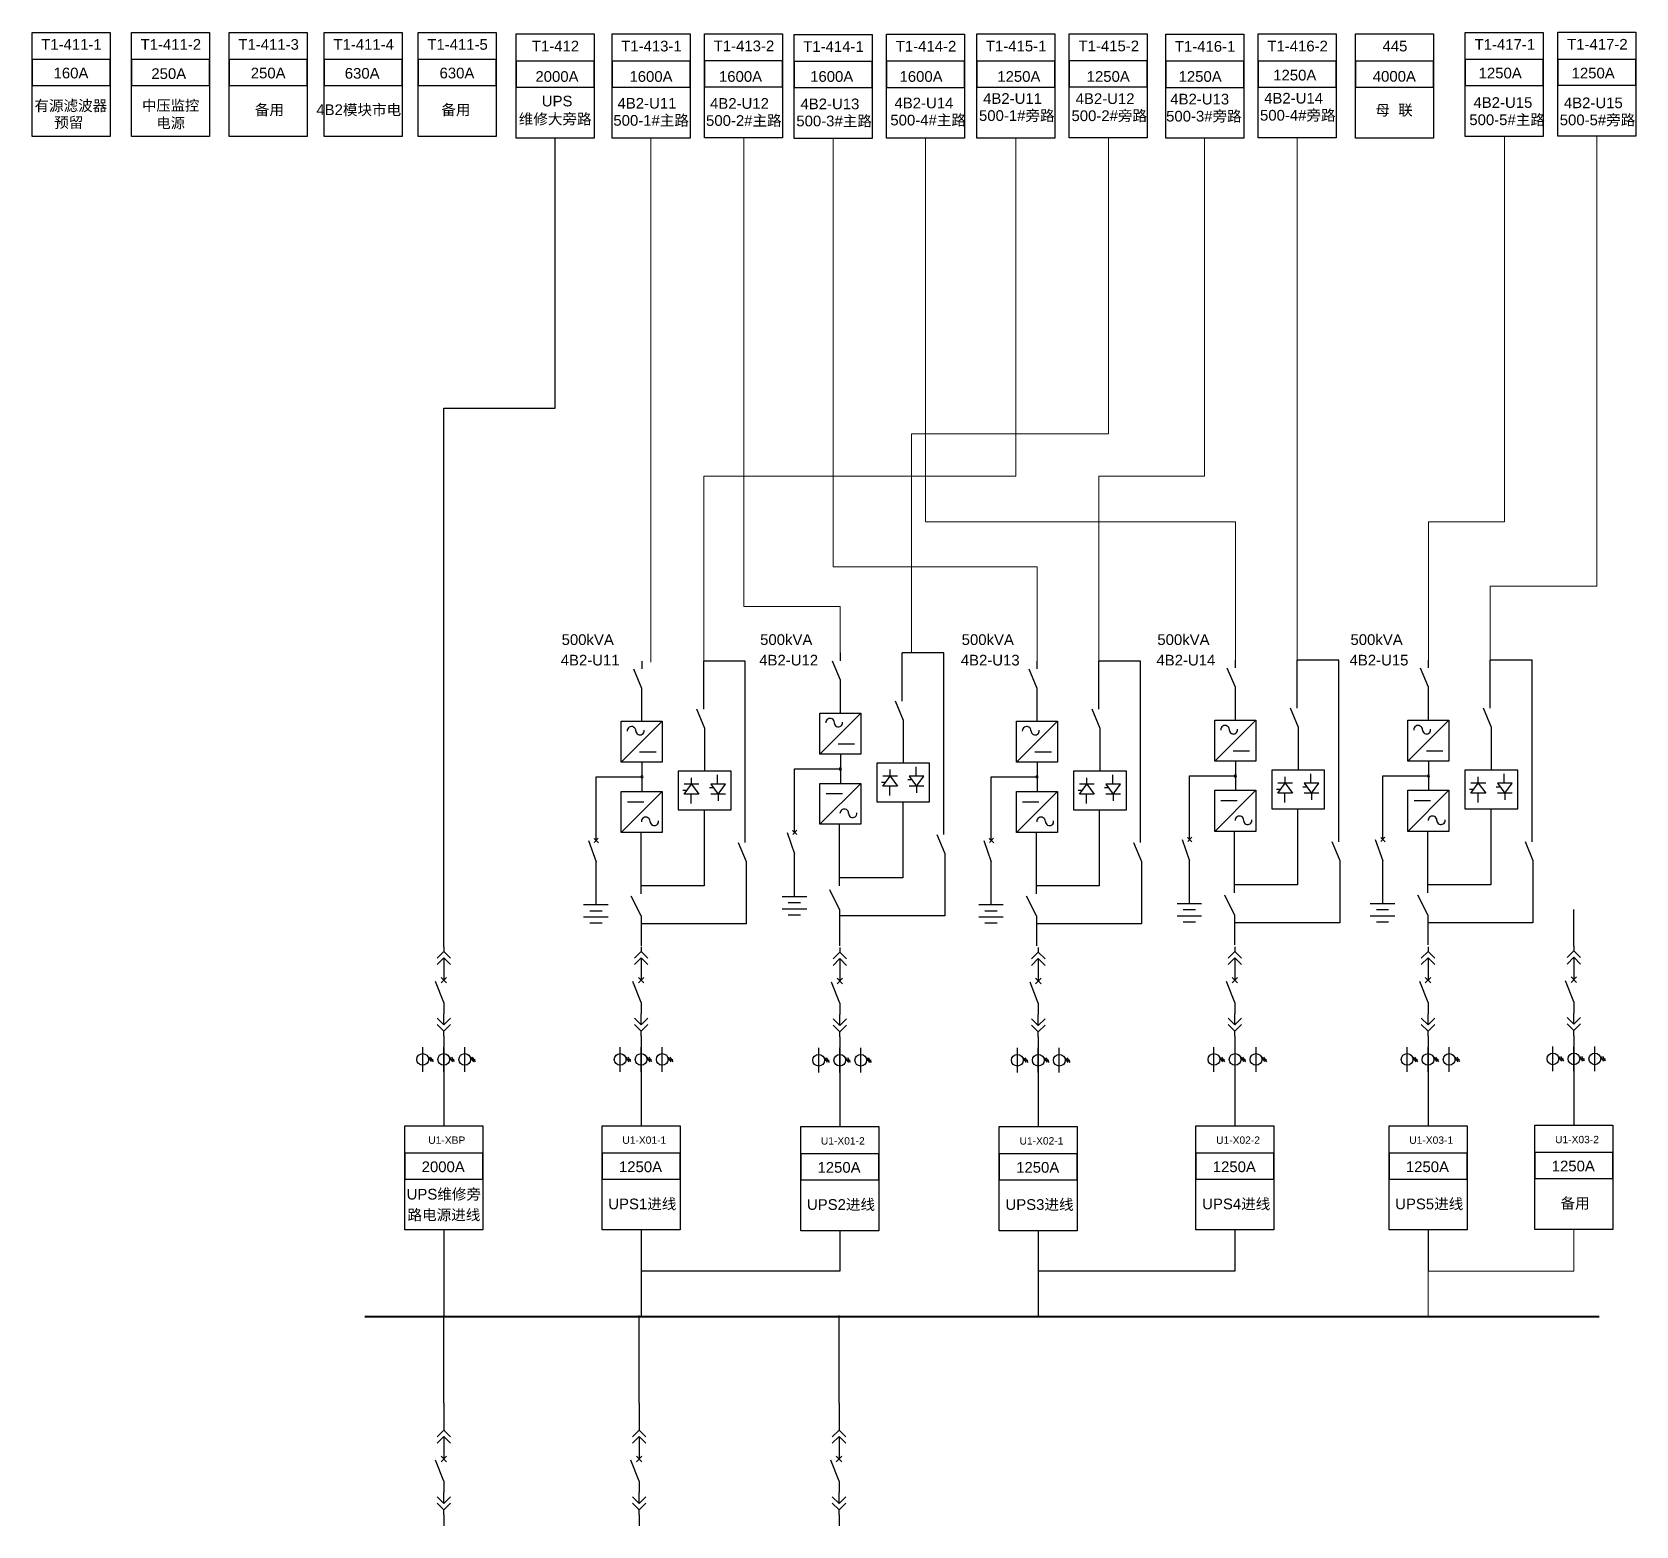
# Model space of a CAD drawing. Header units: millimetres. Extents: x -3460 to -460, y 6070 to 9130.
# Drawn here: x -1401.3 to -1294.2, y 6648.8 to 6748.6 of the extents above; entities that cross this region are included whole.
import ezdxf
from ezdxf.enums import TextEntityAlignment as Align

# ---------------------------------------------------------------- set-up
doc = ezdxf.new("R2010")
doc.units = ezdxf.units.MM
doc.header["$LTSCALE"] = 1000
doc.header["$MEASUREMENT"] = 0
doc.styles.get("Standard").update_dxf_attribs({"font": 'arial.ttf'})

# ---------------------------------------------------------------- blocks, each defined once
blk = doc.blocks.new('DYDQAA03')
at = {"color": 0}
for points in [[(0, 0), (0, -1.5)], [(-2.12, -3.62), (0, -1.5)], [(-2.12, -5.62), (0, -3.5)], [(2.12, -3.62), (0, -1.5)], [(2.12, -5.62), (0, -3.5)], [(0, -3.5), (0, -7)]]:
    blk.add_lwpolyline(points, dxfattribs=at)
blk = doc.blocks.new('DYDQAA09')
at = {"color": 0}
blk.add_lwpolyline([(0, 0), (0, -3.5)], dxfattribs=at)
blk.add_lwpolyline([(0, 0), (0, -3.5)], dxfattribs=at)
blk.add_lwpolyline([(0, 0), (0, -3.5)], dxfattribs=at)
blk.add_lwpolyline([(0, 0), (0, -3.5)], dxfattribs=at)
blk.add_lwpolyline([(0, 0), (0, -3.5)], dxfattribs=at)
blk.add_lwpolyline([(0, 0), (0, -3.5)], dxfattribs=at)
blk.add_lwpolyline([(0, 0), (0, -3.5)], dxfattribs=at)
blk.add_lwpolyline([(0, 0), (0, -3.5)], dxfattribs=at)
blk.add_lwpolyline([(0, 0), (0, -3.5)], dxfattribs=at)
blk = doc.blocks.new('DYDQ0201')
at = {"color": 0}
for points in [[(0.86, -0.86), (-0.86, 0.86)], [(-0.86, -0.86), (0.86, 0.86)], [(0, -7), (-2.61, -0.37)]]:
    blk.add_lwpolyline(points, dxfattribs=at)
blk = doc.blocks.new('DYDQAA04')
at = {"color": 0}
for points in [[(0, -3.5), (0, 0)], [(-2.12, -1.38), (0, -3.5)], [(-2.12, -3.38), (0, -5.5)], [(2.12, -1.38), (0, -3.5)], [(2.12, -3.38), (0, -5.5)], [(0, -7), (0, -5.5)]]:
    blk.add_lwpolyline(points, dxfattribs=at)
blk = doc.blocks.new('A$C03DD39B5')
for p, q in [((417, 475), (283, 392)), ((350, 333), (350, 467)), ((417, 422), (283, 339))]:
    blk.add_line(p, q)
blk.add_lwpolyline([(700, 167), (0, 167)])
blk.add_circle((350, 167), 167)
blk = doc.blocks.new('DYDQAA05')
at = {"color": 0}
blk.add_lwpolyline([(0, 0), (0, -7)], dxfattribs=at)

msp = doc.modelspace()

# ---------------------------------------------------------------- linework, layer by layer
at = {"color": 5, "lineweight": 30}
for p, q in [((-1366.34, 6723.47, 15697.24), (-1366.34, 6741.49, 17333.07)), ((-1373.78, 6687.51, 15697.24), (-1373.78, 6723.47, 15697.24)), ((-1373.78, 6723.47, 15697.24), (-1366.34, 6723.47, 15697.24))]:
    msp.add_line(p, q, dxfattribs=at)
at = {"color": 6, "lineweight": 20}
for p, q in [((-1359.94, 6741.49, 16641.43), (-1359.94, 6706.51, 16641.43)), ((-1353.75, 6741.51, 17333.07), (-1353.75, 6710.22, 17333.07)), ((-1347.78, 6741.47, 17333.07), (-1347.78, 6712.88, 17333.07)), ((-1341.6, 6741.48, 18024.71), (-1341.6, 6715.88, 18024.71)), ((-1302.94, 6741.6, -2020.17), (-1302.94, 6715.88, -2020.17)), ((-1341.6, 6715.88, -7426.57), (-1320.9, 6715.88, -7426.57)), ((-1320.9, 6715.88, -7426.57), (-1320.9, 6706.65, 17333.07)), ((-1302.94, 6715.88, -27471.44), (-1308, 6715.88, -27471.44)), ((-1308, 6715.88, -27471.44), (-1308, 6706.65, 17333.07)), ((-1347.78, 6712.88, -8118.21), (-1334.14, 6712.88, -8118.21)), ((-1334.14, 6712.88, -8118.21), (-1334.14, 6706.58, 17333.07)), ((-1353.75, 6710.22, -8118.21), (-1347.31, 6710.22, 17333.07)), ((-1347.31, 6710.22, 17333.07), (-1347.31, 6706.88, 17333.07))]:
    msp.add_line(p, q, dxfattribs=at)
at = {"color": 4, "lineweight": 20}
for p, q in [((-1335.57, 6718.92, 42784.34), (-1335.57, 6741.49, 18027.44)), ((-1329.39, 6721.74, 42784.34), (-1329.39, 6741.51, 18719.08)), ((-1322.96, 6718.92, 42784.34), (-1322.96, 6741.48, 16641.43)), ((-1316.78, 6741.5, 17333.07), (-1316.78, 6718.92, 17333.07)), ((-1296.76, 6741.62, -1328.53), (-1296.76, 6711.57, -1328.53)), ((-1342.55, 6707.12, 42784.34), (-1342.55, 6721.74, 42784.34)), ((-1342.55, 6721.74, 42784.34), (-1329.39, 6721.74, 42784.34)), ((-1356.41, 6707.9, 17333.07), (-1356.41, 6718.92, 17333.07)), ((-1356.41, 6718.92, 17333.07), (-1335.57, 6718.92, 17333.07)), ((-1330.02, 6706.58, 17333.07), (-1330.02, 6718.92, 17333.07)), ((-1330.02, 6718.92, 17333.07), (-1322.96, 6718.92, 17333.07)), ((-1316.78, 6706.65, 17333.07), (-1316.78, 6718.92, 17333.07)), ((-1303.88, 6711.57, -26779.8), (-1303.88, 6706.65, 17333.07)), ((-1296.76, 6711.57, -26779.8), (-1303.88, 6711.57, -26779.8)), ((-1356.41, 6707.9, 17333.07), (-1356.41, 6706.45, 17333.07))]:
    msp.add_line(p, q, dxfattribs=at)
at = {"color": 3, "lineweight": -2}
for p, q in [((-1347.28, 6706.6, 17333.07), (-1347.28, 6707.12, 17333.07)), ((-1340.38, 6707.12, 17333.07), (-1343.16, 6707.12, 17333.07)), ((-1343.16, 6703.9, 17333.07), (-1343.16, 6707.12, 17333.07)), ((-1340.38, 6707.12, 17333.07), (-1343.16, 6707.12, 17333.07)), ((-1361.11, 6706.06, 17333.07), (-1360.58, 6704.78, 17333.07)), ((-1360.54, 6706.06, 17333.07), (-1360.54, 6706.58, 17333.07)), ((-1353.64, 6706.58, 17333.07), (-1356.42, 6706.58, 17333.07)), ((-1356.42, 6703.36, 17333.07), (-1356.42, 6706.58, 17333.07)), ((-1353.64, 6706.58, 17333.07), (-1356.42, 6706.58, 17333.07)), ((-1347.85, 6706.6, 17333.07), (-1347.31, 6705.32, 17333.07)), ((-1334.71, 6706.06, 17333.07), (-1334.18, 6704.78, 17333.07)), ((-1334.14, 6706.06, 17333.07), (-1334.14, 6706.58, 17333.07)), ((-1327.24, 6706.58, 17333.07), (-1330.02, 6706.58, 17333.07)), ((-1330.02, 6703.36, 17333.07), (-1330.02, 6706.58, 17333.07)), ((-1327.24, 6706.58, 17333.07), (-1330.02, 6706.58, 17333.07)), ((-1321.47, 6706.13, 17333.07), (-1320.93, 6704.85, 17333.07)), ((-1320.9, 6706.13, 17333.07), (-1320.9, 6706.65, 17333.07)), ((-1313.99, 6706.65, 17333.07), (-1316.78, 6706.65, 17333.07)), ((-1316.78, 6703.43, 17333.07), (-1316.78, 6706.65, 17333.07)), ((-1313.99, 6706.65, 17333.07), (-1316.78, 6706.65, 17333.07)), ((-1308.57, 6706.13, 17333.07), (-1308.03, 6704.85, 17333.07)), ((-1308, 6706.13, 17333.07), (-1308, 6706.65, 17333.07)), ((-1301.09, 6706.65, 17333.07), (-1303.88, 6706.65, 17333.07)), ((-1303.88, 6703.43, 17333.07), (-1303.88, 6706.65, 17333.07)), ((-1301.09, 6706.65, 17333.07), (-1303.88, 6706.65, 17333.07)), ((-1347.31, 6705.32, 17333.07), (-1347.31, 6703.14, 17333.07)), ((-1360.58, 6704.78, 17333.07), (-1360.58, 6702.6, 17333.07)), ((-1343.63, 6703.92, 17333.07), (-1343.1, 6702.64, 17333.07)), ((-1334.18, 6704.78, 17333.07), (-1334.18, 6702.6, 17333.07)), ((-1320.93, 6704.85, 17333.07), (-1320.93, 6702.67, 17333.07)), ((-1308.03, 6704.85, 17333.07), (-1308.03, 6702.67, 17333.07)), ((-1356.89, 6703.38, 17333.07), (-1356.36, 6702.1, 17333.07)), ((-1345.93, 6703.1, 17333.07), (-1348.66, 6700.36, 17333.07)), ((-1348.66, 6703.1, 17333.07), (-1345.93, 6703.1, 17333.07)), ((-1348.66, 6700.36, 17333.07), (-1348.66, 6703.1, 17333.07)), ((-1345.93, 6703.1, 17333.07), (-1345.93, 6700.36, 17333.07)), ((-1330.49, 6703.38, 17333.07), (-1329.96, 6702.1, 17333.07)), ((-1317.25, 6703.45, 17333.07), (-1316.71, 6702.17, 17333.07)), ((-1304.35, 6703.45, 17333.07), (-1303.82, 6702.17, 17333.07)), ((-1359.19, 6702.56, 17333.07), (-1361.93, 6699.83, 17333.07)), ((-1361.93, 6702.56, 17333.07), (-1359.19, 6702.56, 17333.07)), ((-1361.93, 6699.83, 17333.07), (-1361.93, 6702.56, 17333.07)), ((-1359.19, 6702.56, 17333.07), (-1359.19, 6699.83, 17333.07)), ((-1356.36, 6702.1, 17333.07), (-1356.36, 6699.22, 17333.07)), ((-1343.1, 6702.64, 17333.07), (-1343.1, 6699.76, 17333.07)), ((-1332.79, 6702.56, 17333.07), (-1335.53, 6699.83, 17333.07)), ((-1335.53, 6702.56, 17333.07), (-1332.79, 6702.56, 17333.07)), ((-1335.53, 6699.83, 17333.07), (-1335.53, 6702.56, 17333.07)), ((-1332.79, 6702.56, 17333.07), (-1332.79, 6699.83, 17333.07)), ((-1329.96, 6702.1, 17333.07), (-1329.96, 6699.22, 17333.07)), ((-1319.55, 6702.63, 17333.07), (-1322.28, 6699.89, 17333.07)), ((-1322.28, 6702.63, 17333.07), (-1319.55, 6702.63, 17333.07)), ((-1322.28, 6699.89, 17333.07), (-1322.28, 6702.63, 17333.07)), ((-1319.55, 6702.63, 17333.07), (-1319.55, 6699.89, 17333.07)), ((-1316.71, 6702.17, 17333.07), (-1316.71, 6699.29, 17333.07)), ((-1306.65, 6702.63, 17333.07), (-1309.38, 6699.89, 17333.07)), ((-1309.38, 6702.63, 17333.07), (-1306.65, 6702.63, 17333.07)), ((-1309.38, 6699.89, 17333.07), (-1309.38, 6702.63, 17333.07)), ((-1306.65, 6702.63, 17333.07), (-1306.65, 6699.89, 17333.07)), ((-1303.82, 6702.17, 17333.07), (-1303.82, 6699.29, 17333.07)), ((-1347.43, 6701.05, 17333.07), (-1346.34, 6701.05, 17333.07)), ((-1359.19, 6699.83, 17333.07), (-1361.93, 6699.83, 17333.07)), ((-1360.7, 6700.51, 17333.07), (-1359.6, 6700.51, 17333.07)), ((-1360.55, 6699.84, 17333.07), (-1360.55, 6697.91, 17333.07)), ((-1345.93, 6700.36, 17333.07), (-1348.66, 6700.36, 17333.07)), ((-1347.29, 6700.38, 17333.07), (-1347.29, 6698.45, 17333.07)), ((-1343.1, 6699.76, 17333.07), (-1344.86, 6699.76, 17333.07)), ((-1344.86, 6699.76, 17333.07), (-1344.86, 6697.19, 17333.07)), ((-1341.33, 6699.76, 17333.07), (-1343.1, 6699.76, 17333.07)), ((-1341.33, 6697.19, 17333.07), (-1341.33, 6699.76, 17333.07)), ((-1332.79, 6699.83, 17333.07), (-1335.53, 6699.83, 17333.07)), ((-1334.3, 6700.51, 17333.07), (-1333.2, 6700.51, 17333.07)), ((-1334.15, 6699.84, 17333.07), (-1334.15, 6697.91, 17333.07)), ((-1319.55, 6699.89, 17333.07), (-1322.28, 6699.89, 17333.07)), ((-1321.05, 6700.58, 17333.07), (-1319.96, 6700.58, 17333.07)), ((-1320.91, 6699.91, 17333.07), (-1320.91, 6697.98, 17333.07)), ((-1306.65, 6699.89, 17333.07), (-1309.38, 6699.89, 17333.07)), ((-1308.15, 6700.58, 17333.07), (-1307.06, 6700.58, 17333.07)), ((-1308.01, 6699.91, 17333.07), (-1308.01, 6697.98, 17333.07)), ((-1363.61, 6698.86, 17333.07), (-1360.55, 6698.86, 17333.07)), ((-1363.61, 6696.06, 17333.07), (-1363.61, 6698.86, 17333.07)), ((-1363.61, 6696.06, 17333.07), (-1363.61, 6698.83, 17333.07)), ((-1356.36, 6699.22, 17333.07), (-1358.12, 6699.22, 17333.07)), ((-1358.12, 6699.22, 17333.07), (-1358.12, 6696.65, 17333.07)), ((-1357.23, 6698.35, 17333.07), (-1357.23, 6698.79, 17333.07)), ((-1354.59, 6699.22, 17333.07), (-1356.36, 6699.22, 17333.07)), ((-1355.5, 6698.36, 17333.07), (-1355.5, 6698.98, 17333.07)), ((-1354.59, 6696.65, 17333.07), (-1354.59, 6699.22, 17333.07)), ((-1350.35, 6699.39, 17333.07), (-1347.29, 6699.39, 17333.07)), ((-1350.35, 6696.6, 17333.07), (-1350.35, 6699.39, 17333.07)), ((-1350.35, 6696.6, 17333.07), (-1350.35, 6699.36, 17333.07)), ((-1344.29, 6698.47, 17333.07), (-1344.55, 6698.47, 17333.07)), ((-1343.47, 6698.89, 17333.07), (-1344.46, 6698.89, 17333.07)), ((-1344.46, 6698.23, 17333.07), (-1343.97, 6698.89, 17333.07)), ((-1343.97, 6698.89, 17333.07), (-1343.97, 6699.33, 17333.07)), ((-1343.97, 6698.89, 17333.07), (-1343.47, 6698.23, 17333.07)), ((-1342.52, 6698.64, 17333.07), (-1342.78, 6698.64, 17333.07)), ((-1341.71, 6698.89, 17333.07), (-1342.69, 6698.89, 17333.07)), ((-1342.69, 6698.89, 17333.07), (-1342.2, 6698.23, 17333.07)), ((-1342.24, 6698.9, 17333.07), (-1342.24, 6699.52, 17333.07)), ((-1342.2, 6698.23, 17333.07), (-1341.71, 6698.89, 17333.07)), ((-1337.21, 6698.86, 17333.07), (-1334.15, 6698.86, 17333.07)), ((-1337.21, 6696.06, 17333.07), (-1337.21, 6698.86, 17333.07)), ((-1337.21, 6696.06, 17333.07), (-1337.21, 6698.83, 17333.07)), ((-1329.96, 6699.22, 17333.07), (-1331.73, 6699.22, 17333.07)), ((-1331.73, 6699.22, 17333.07), (-1331.73, 6696.65, 17333.07)), ((-1330.83, 6698.35, 17333.07), (-1330.83, 6698.79, 17333.07)), ((-1328.19, 6699.22, 17333.07), (-1329.96, 6699.22, 17333.07)), ((-1329.1, 6698.36, 17333.07), (-1329.1, 6698.98, 17333.07)), ((-1328.19, 6696.65, 17333.07), (-1328.19, 6699.22, 17333.07)), ((-1323.97, 6698.92, 17333.07), (-1320.91, 6698.92, 17333.07)), ((-1323.97, 6696.13, 17333.07), (-1323.97, 6698.92, 17333.07)), ((-1323.97, 6696.13, 17333.07), (-1323.97, 6698.9, 17333.07)), ((-1316.71, 6699.29, 17333.07), (-1318.48, 6699.29, 17333.07)), ((-1318.48, 6699.29, 17333.07), (-1318.48, 6696.72, 17333.07)), ((-1317.59, 6698.42, 17333.07), (-1317.59, 6698.86, 17333.07)), ((-1314.95, 6699.29, 17333.07), (-1316.71, 6699.29, 17333.07)), ((-1315.86, 6698.43, 17333.07), (-1315.86, 6699.05, 17333.07)), ((-1314.95, 6696.72, 17333.07), (-1314.95, 6699.29, 17333.07)), ((-1311.07, 6698.92, 17333.07), (-1308.01, 6698.92, 17333.07)), ((-1311.07, 6696.13, 17333.07), (-1311.07, 6698.92, 17333.07)), ((-1311.07, 6696.13, 17333.07), (-1311.07, 6698.9, 17333.07)), ((-1303.82, 6699.29, 17333.07), (-1305.58, 6699.29, 17333.07)), ((-1305.58, 6699.29, 17333.07), (-1305.58, 6696.72, 17333.07)), ((-1304.69, 6698.42, 17333.07), (-1304.69, 6698.86, 17333.07)), ((-1302.05, 6699.29, 17333.07), (-1303.82, 6699.29, 17333.07)), ((-1302.96, 6698.43, 17333.07), (-1302.96, 6699.05, 17333.07)), ((-1302.05, 6696.72, 17333.07), (-1302.05, 6699.29, 17333.07)), ((-1361.93, 6697.88, 17333.07), (-1359.19, 6697.88, 17333.07)), ((-1359.19, 6697.88, 17333.07), (-1361.93, 6695.14, 17333.07)), ((-1361.93, 6695.14, 17333.07), (-1361.93, 6697.88, 17333.07)), ((-1359.19, 6697.88, 17333.07), (-1359.19, 6695.14, 17333.07)), ((-1357.55, 6697.93, 17333.07), (-1357.81, 6697.93, 17333.07)), ((-1356.74, 6698.35, 17333.07), (-1357.72, 6698.35, 17333.07)), ((-1357.72, 6697.69, 17333.07), (-1357.23, 6698.35, 17333.07)), ((-1356.74, 6697.69, 17333.07), (-1357.72, 6697.69, 17333.07)), ((-1357.27, 6697.68, 17333.07), (-1357.27, 6697.06, 17333.07)), ((-1357.23, 6698.35, 17333.07), (-1356.74, 6697.69, 17333.07)), ((-1355.78, 6698.11, 17333.07), (-1356.04, 6698.11, 17333.07)), ((-1354.97, 6698.35, 17333.07), (-1355.95, 6698.35, 17333.07)), ((-1355.95, 6698.35, 17333.07), (-1355.46, 6697.69, 17333.07)), ((-1354.97, 6697.69, 17333.07), (-1355.95, 6697.69, 17333.07)), ((-1355.46, 6697.69, 17333.07), (-1354.97, 6698.35, 17333.07)), ((-1355.46, 6697.69, 17333.07), (-1355.46, 6697.25, 17333.07)), ((-1348.66, 6698.41, 17333.07), (-1345.93, 6698.41, 17333.07)), ((-1345.93, 6698.41, 17333.07), (-1348.66, 6695.68, 17333.07)), ((-1348.66, 6695.68, 17333.07), (-1348.66, 6698.41, 17333.07)), ((-1348.25, 6697.73, 17333.07), (-1347.16, 6697.73, 17333.07)), ((-1345.93, 6698.41, 17333.07), (-1345.93, 6695.68, 17333.07)), ((-1343.47, 6698.23, 17333.07), (-1344.46, 6698.23, 17333.07)), ((-1344, 6698.21, 17333.07), (-1344, 6697.6, 17333.07)), ((-1341.71, 6698.23, 17333.07), (-1342.69, 6698.23, 17333.07)), ((-1342.2, 6698.23, 17333.07), (-1342.2, 6697.79, 17333.07)), ((-1335.53, 6697.88, 17333.07), (-1332.79, 6697.88, 17333.07)), ((-1332.79, 6697.88, 17333.07), (-1335.53, 6695.14, 17333.07)), ((-1335.53, 6695.14, 17333.07), (-1335.53, 6697.88, 17333.07)), ((-1332.79, 6697.88, 17333.07), (-1332.79, 6695.14, 17333.07)), ((-1331.15, 6697.93, 17333.07), (-1331.41, 6697.93, 17333.07)), ((-1330.34, 6698.35, 17333.07), (-1331.32, 6698.35, 17333.07)), ((-1331.32, 6697.69, 17333.07), (-1330.83, 6698.35, 17333.07)), ((-1330.34, 6697.69, 17333.07), (-1331.32, 6697.69, 17333.07)), ((-1330.87, 6697.68, 17333.07), (-1330.87, 6697.06, 17333.07)), ((-1330.83, 6698.35, 17333.07), (-1330.34, 6697.69, 17333.07)), ((-1329.38, 6698.11, 17333.07), (-1329.64, 6698.11, 17333.07)), ((-1328.57, 6698.35, 17333.07), (-1329.56, 6698.35, 17333.07)), ((-1329.56, 6698.35, 17333.07), (-1329.06, 6697.69, 17333.07)), ((-1328.57, 6697.69, 17333.07), (-1329.56, 6697.69, 17333.07)), ((-1329.06, 6697.69, 17333.07), (-1328.57, 6698.35, 17333.07)), ((-1329.06, 6697.69, 17333.07), (-1329.06, 6697.25, 17333.07)), ((-1322.28, 6697.95, 17333.07), (-1319.55, 6697.95, 17333.07)), ((-1319.55, 6697.95, 17333.07), (-1322.28, 6695.21, 17333.07)), ((-1322.28, 6695.21, 17333.07), (-1322.28, 6697.95, 17333.07)), ((-1319.55, 6697.95, 17333.07), (-1319.55, 6695.21, 17333.07)), ((-1317.9, 6698, 17333.07), (-1318.16, 6698, 17333.07)), ((-1317.09, 6698.42, 17333.07), (-1318.08, 6698.42, 17333.07)), ((-1318.08, 6697.76, 17333.07), (-1317.59, 6698.42, 17333.07)), ((-1317.09, 6697.76, 17333.07), (-1318.08, 6697.76, 17333.07)), ((-1317.62, 6697.74, 17333.07), (-1317.62, 6697.13, 17333.07)), ((-1317.59, 6698.42, 17333.07), (-1317.09, 6697.76, 17333.07)), ((-1316.14, 6698.17, 17333.07), (-1316.4, 6698.17, 17333.07)), ((-1315.33, 6698.42, 17333.07), (-1316.31, 6698.42, 17333.07)), ((-1316.31, 6698.42, 17333.07), (-1315.82, 6697.76, 17333.07)), ((-1315.33, 6697.76, 17333.07), (-1316.31, 6697.76, 17333.07)), ((-1315.82, 6697.76, 17333.07), (-1315.33, 6698.42, 17333.07)), ((-1315.82, 6697.76, 17333.07), (-1315.82, 6697.32, 17333.07)), ((-1309.38, 6697.95, 17333.07), (-1306.65, 6697.95, 17333.07)), ((-1306.65, 6697.95, 17333.07), (-1309.38, 6695.21, 17333.07)), ((-1309.38, 6695.21, 17333.07), (-1309.38, 6697.95, 17333.07)), ((-1306.65, 6697.95, 17333.07), (-1306.65, 6695.21, 17333.07)), ((-1305, 6698, 17333.07), (-1305.26, 6698, 17333.07)), ((-1304.19, 6698.42, 17333.07), (-1305.18, 6698.42, 17333.07)), ((-1305.18, 6697.76, 17333.07), (-1304.69, 6698.42, 17333.07)), ((-1304.19, 6697.76, 17333.07), (-1305.18, 6697.76, 17333.07)), ((-1304.72, 6697.74, 17333.07), (-1304.72, 6697.13, 17333.07)), ((-1304.69, 6698.42, 17333.07), (-1304.19, 6697.76, 17333.07)), ((-1303.24, 6698.17, 17333.07), (-1303.5, 6698.17, 17333.07)), ((-1302.43, 6698.42, 17333.07), (-1303.41, 6698.42, 17333.07)), ((-1303.41, 6698.42, 17333.07), (-1302.92, 6697.76, 17333.07)), ((-1302.43, 6697.76, 17333.07), (-1303.41, 6697.76, 17333.07)), ((-1302.92, 6697.76, 17333.07), (-1302.43, 6698.42, 17333.07)), ((-1302.92, 6697.76, 17333.07), (-1302.92, 6697.32, 17333.07)), ((-1361.52, 6697.19, 17333.07), (-1360.42, 6697.19, 17333.07)), ((-1358.12, 6696.65, 17333.07), (-1356.36, 6696.65, 17333.07)), ((-1356.36, 6696.65, 17333.07), (-1354.59, 6696.65, 17333.07)), ((-1344.86, 6697.19, 17333.07), (-1343.1, 6697.19, 17333.07)), ((-1343.1, 6697.19, 17333.07), (-1341.33, 6697.19, 17333.07)), ((-1335.12, 6697.19, 17333.07), (-1334.03, 6697.19, 17333.07)), ((-1331.73, 6696.65, 17333.07), (-1329.96, 6696.65, 17333.07)), ((-1329.96, 6696.65, 17333.07), (-1328.19, 6696.65, 17333.07)), ((-1321.87, 6697.26, 17333.07), (-1320.78, 6697.26, 17333.07)), ((-1318.48, 6696.72, 17333.07), (-1316.71, 6696.72, 17333.07)), ((-1316.71, 6696.72, 17333.07), (-1314.95, 6696.72, 17333.07)), ((-1308.97, 6697.26, 17333.07), (-1307.88, 6697.26, 17333.07)), ((-1305.58, 6696.72, 17333.07), (-1303.82, 6696.72, 17333.07)), ((-1303.82, 6696.72, 17333.07), (-1302.05, 6696.72, 17333.07)), ((-1345.93, 6695.68, 17333.07), (-1348.66, 6695.68, 17333.07)), ((-1359.19, 6695.14, 17333.07), (-1361.93, 6695.14, 17333.07)), ((-1332.79, 6695.14, 17333.07), (-1335.53, 6695.14, 17333.07)), ((-1319.55, 6695.21, 17333.07), (-1322.28, 6695.21, 17333.07)), ((-1306.65, 6695.21, 17333.07), (-1309.38, 6695.21, 17333.07))]:
    msp.add_line(p, q, dxfattribs=at)
at = {"color": 3}
for p, q in [((-1340.38, 6694.99, 17333.07), (-1340.38, 6707.12, 17333.07)), ((-1353.64, 6694.46, 17333.07), (-1353.64, 6706.58, 17333.07)), ((-1327.24, 6694.46, 17333.07), (-1327.24, 6706.58, 17333.07)), ((-1313.99, 6694.52, 17333.07), (-1313.99, 6706.65, 17333.07)), ((-1301.09, 6694.52, 17333.07), (-1301.09, 6706.65, 17333.07)), ((-1356.39, 6696.65, 17333.07), (-1356.39, 6693.19, 17333.07)), ((-1350.35, 6695.14, 17333.07), (-1350.35, 6696.6, 17333.07)), ((-1343.13, 6697.19, 17333.07), (-1343.13, 6693.73, 17333.07)), ((-1330, 6696.65, 17333.07), (-1330, 6693.19, 17333.07)), ((-1316.75, 6696.72, 17333.07), (-1316.75, 6693.26, 17333.07)), ((-1303.85, 6696.72, 17333.07), (-1303.85, 6693.26, 17333.07)), ((-1363.61, 6694.6, 17333.07), (-1363.61, 6696.06, 17333.07)), ((-1350.19, 6694.99, 17333.07), (-1350.48, 6695.27, 17333.07)), ((-1350.21, 6695.29, 17333.07), (-1350.47, 6695.01, 17333.07)), ((-1347.34, 6691.57, 17333.07), (-1347.34, 6695.68, 17333.07)), ((-1337.21, 6694.6, 17333.07), (-1337.21, 6696.06, 17333.07)), ((-1323.97, 6694.67, 17333.07), (-1323.97, 6696.13, 17333.07)), ((-1311.07, 6694.67, 17333.07), (-1311.07, 6696.13, 17333.07)), ((-1364.11, 6694.6, 17333.07), (-1363.61, 6693.17, 17333.07)), ((-1363.47, 6694.75, 17333.07), (-1363.74, 6694.47, 17333.07)), ((-1363.45, 6694.45, 17333.07), (-1363.74, 6694.73, 17333.07)), ((-1360.6, 6691.03, 17333.07), (-1360.6, 6695.14, 17333.07)), ((-1354.11, 6694.47, 17333.07), (-1353.58, 6693.19, 17333.07)), ((-1350.85, 6695.14, 17333.07), (-1350.35, 6693.7, 17333.07)), ((-1340.85, 6695.01, 17333.07), (-1340.31, 6693.73, 17333.07)), ((-1337.72, 6694.6, 17333.07), (-1337.21, 6693.17, 17333.07)), ((-1337.05, 6694.45, 17333.07), (-1337.35, 6694.73, 17333.07)), ((-1337.07, 6694.75, 17333.07), (-1337.34, 6694.47, 17333.07)), ((-1334.2, 6691.03, 17333.07), (-1334.2, 6695.14, 17333.07)), ((-1327.71, 6694.47, 17333.07), (-1327.18, 6693.19, 17333.07)), ((-1324.47, 6694.67, 17333.07), (-1323.97, 6693.24, 17333.07)), ((-1323.81, 6694.52, 17333.07), (-1324.1, 6694.8, 17333.07)), ((-1323.82, 6694.82, 17333.07), (-1324.09, 6694.54, 17333.07)), ((-1320.96, 6691.1, 17333.07), (-1320.96, 6695.21, 17333.07)), ((-1314.46, 6694.54, 17333.07), (-1313.93, 6693.26, 17333.07)), ((-1311.57, 6694.67, 17333.07), (-1311.07, 6693.24, 17333.07)), ((-1310.91, 6694.52, 17333.07), (-1311.2, 6694.8, 17333.07)), ((-1310.92, 6694.82, 17333.07), (-1311.19, 6694.54, 17333.07)), ((-1308.06, 6691.1, 17333.07), (-1308.06, 6695.21, 17333.07)), ((-1301.56, 6694.54, 17333.07), (-1301.03, 6693.26, 17333.07)), ((-1363.61, 6690.3, 17333.07), (-1363.61, 6693.17, 17333.07)), ((-1353.58, 6693.19, 17333.07), (-1353.58, 6689.04, 17333.07)), ((-1350.35, 6690.84, 17333.07), (-1350.35, 6693.7, 17333.07)), ((-1340.31, 6693.73, 17333.07), (-1340.31, 6689.57, 17333.07)), ((-1337.21, 6690.3, 17333.07), (-1337.21, 6693.17, 17333.07)), ((-1327.18, 6693.19, 17333.07), (-1327.18, 6689.04, 17333.07)), ((-1323.97, 6690.37, 17333.07), (-1323.97, 6693.24, 17333.07)), ((-1313.93, 6693.26, 17333.07), (-1313.93, 6689.1, 17333.07)), ((-1311.07, 6690.37, 17333.07), (-1311.07, 6693.24, 17333.07)), ((-1301.03, 6693.26, 17333.07), (-1301.03, 6689.1, 17333.07)), ((-1347.34, 6690, 17333.07), (-1348, 6691.31, 17333.07)), ((-1360.6, 6689.57, 17333.07), (-1361.26, 6690.88, 17333.07)), ((-1347.34, 6690, 17333.07), (-1347.34, 6687.56, 17333.07)), ((-1334.2, 6689.57, 17333.07), (-1334.86, 6690.88, 17333.07)), ((-1320.96, 6689.64, 17333.07), (-1321.62, 6690.95, 17333.07)), ((-1308.06, 6689.64, 17333.07), (-1308.72, 6690.95, 17333.07)), ((-1298.33, 6689.99, 46750.28), (-1298.33, 6687.55, 46750.28)), ((-1360.6, 6689.57, 17333.07), (-1360.6, 6687.56, 17333.07)), ((-1353.58, 6689.04, 17333.07), (-1360.6, 6689.04, 17333.07)), ((-1340.31, 6689.57, 17333.07), (-1347.34, 6689.57, 17333.07)), ((-1334.2, 6689.57, 17333.07), (-1334.2, 6687.56, 17333.07)), ((-1327.18, 6689.04, 17333.07), (-1334.2, 6689.04, 17333.07)), ((-1320.96, 6689.64, 17333.07), (-1320.96, 6687.63, 17333.07)), ((-1313.93, 6689.1, 17333.07), (-1320.96, 6689.1, 17333.07)), ((-1308.06, 6689.64, 17333.07), (-1308.06, 6687.63, 17333.07)), ((-1301.03, 6689.1, 17333.07), (-1308.06, 6689.1, 17333.07))]:
    msp.add_line(p, q, dxfattribs=at)
for p, q in [((-1373.78, 6680.76, 17898.46), (-1373.78, 6679.12, 17898.46)), ((-1360.6, 6680.76, 16046.18), (-1360.6, 6679.12, 16046.18)), ((-1347.33, 6680.71, 16046.18), (-1347.33, 6679.07, 16046.18)), ((-1334.07, 6680.71, 16046.18), (-1334.07, 6679.07, 16046.18)), ((-1320.94, 6680.76, 16046.18), (-1320.94, 6679.12, 16046.18)), ((-1308.04, 6680.76, 16046.18), (-1308.04, 6679.12, 16046.18)), ((-1298.3, 6680.8, 47664.61), (-1298.3, 6679.16, 47664.61)), ((-1373.78, 6679.12, 17898.46), (-1373.78, 6675.55, 17898.46)), ((-1360.6, 6679.12, 16046.18), (-1360.6, 6675.55, 16046.18)), ((-1347.33, 6679.07, 16046.18), (-1347.33, 6675.51, 16046.18)), ((-1334.07, 6679.07, 16046.18), (-1334.07, 6675.51, 16046.18)), ((-1320.94, 6679.12, 16046.18), (-1320.94, 6675.55, 16046.18)), ((-1308.04, 6679.12, 16046.18), (-1308.04, 6675.55, 16046.18)), ((-1298.3, 6679.16, 47664.61), (-1298.3, 6675.59, 47664.61)), ((-1373.78, 6668.6, 17898.46), (-1373.78, 6662.88, 17898.46)), ((-1360.6, 6668.6, 1486.78), (-1360.6, 6662.83, 1486.78)), ((-1347.33, 6668.55, 16046.18), (-1347.33, 6665.85, 16046.18)), ((-1334.07, 6668.55, 16046.18), (-1334.07, 6662.83, 16046.18)), ((-1320.94, 6668.6, 16046.18), (-1320.94, 6665.85, 16046.18)), ((-1308.04, 6668.6, 16046.18), (-1308.04, 6665.85, 16046.18)), ((-1347.33, 6665.85, 16046.18), (-1360.6, 6665.85, 16046.18)), ((-1320.94, 6665.85, 16046.18), (-1334.07, 6665.85, 16046.18)), ((-1373.78, 6657.04, 16515.18), (-1373.78, 6662.88, 17898.46)), ((-1360.73, 6657.04, 16515.18), (-1360.73, 6662.88, 17898.46)), ((-1347.38, 6657.04, 16515.18), (-1347.38, 6662.88, 17898.46))]:
    msp.add_line(p, q)
at = {"lineweight": 20}
for p, q in [((-1298.3, 6665.85, 16046.18), (-1298.3, 6668.64, 48638.92)), ((-1308.04, 6665.85, 16046.18), (-1298.3, 6665.85, 16046.18)), ((-1308.04, 6665.85, 16046.18), (-1308.04, 6662.83, 30904.19))]:
    msp.add_line(p, q, dxfattribs=at)
at = {"color": 1, "lineweight": 40}
msp.add_line((-1379.06, 6662.83, 30904.19), (-1296.61, 6662.83, 30904.19), dxfattribs=at)
for points, elevation in [([(-1401.28, 6748.55), (-1396.07, 6748.55), (-1396.07, 6741.6), (-1401.28, 6741.6)], -2020.17), ([(-1394.64, 6748.55), (-1389.43, 6748.55), (-1389.43, 6741.6), (-1394.64, 6741.6)], -2020.17), ([(-1388.11, 6748.55), (-1382.9, 6748.55), (-1382.9, 6741.6), (-1388.11, 6741.6)], -2020.17), ([(-1381.76, 6748.55), (-1376.55, 6748.55), (-1376.55, 6741.6), (-1381.76, 6741.6)], -2020.17), ([(-1375.49, 6748.55), (-1370.28, 6748.55), (-1370.28, 6741.6), (-1375.49, 6741.6)], -2020.17), ([(-1368.95, 6748.45), (-1363.74, 6748.45), (-1363.74, 6741.49), (-1368.95, 6741.49)], 17333.07), ([(-1362.54, 6748.45), (-1357.33, 6748.45), (-1357.33, 6741.49), (-1362.54, 6741.49)], 16641.43), ([(-1356.36, 6748.46), (-1351.15, 6748.46), (-1351.15, 6741.51), (-1356.36, 6741.51)], 17333.07), ([(-1350.38, 6748.42), (-1345.17, 6748.42), (-1345.17, 6741.47), (-1350.38, 6741.47)], 17333.07), ([(-1344.2, 6748.44), (-1338.99, 6748.44), (-1338.99, 6741.48), (-1344.2, 6741.48)], 18024.71), ([(-1338.18, 6748.45), (-1332.97, 6748.45), (-1332.97, 6741.49), (-1338.18, 6741.49)], 18027.44), ([(-1332, 6748.46), (-1326.79, 6748.46), (-1326.79, 6741.51), (-1332, 6741.51)], 18719.08), ([(-1325.56, 6748.43), (-1320.35, 6748.43), (-1320.35, 6741.48), (-1325.56, 6741.48)], 16641.43), ([(-1319.38, 6748.45), (-1314.17, 6748.45), (-1314.17, 6741.5), (-1319.38, 6741.5)], 17333.07), ([(-1312.88, 6748.45), (-1307.67, 6748.45), (-1307.67, 6741.49), (-1312.88, 6741.49)], 17333.07), ([(-1305.55, 6748.55), (-1300.34, 6748.55), (-1300.34, 6741.6), (-1305.55, 6741.6)], -2020.17), ([(-1299.36, 6748.57), (-1294.15, 6748.57), (-1294.15, 6741.62), (-1299.36, 6741.62)], -1328.53), ([(-1401.28, 6745), (-1396.07, 6745), (-1396.07, 6746.74), (-1401.28, 6746.74)], -2020.17), ([(-1394.64, 6745), (-1389.43, 6745), (-1389.43, 6746.74), (-1394.64, 6746.74)], -2020.17), ([(-1388.11, 6745), (-1382.9, 6745), (-1382.9, 6746.74), (-1388.11, 6746.74)], -2020.17), ([(-1381.76, 6745), (-1376.55, 6745), (-1376.55, 6746.74), (-1381.76, 6746.74)], -2020.17), ([(-1375.49, 6745), (-1370.28, 6745), (-1370.28, 6746.74), (-1375.49, 6746.74)], -2020.17), ([(-1305.55, 6745), (-1300.34, 6745), (-1300.34, 6746.74), (-1305.55, 6746.74)], -2020.17), ([(-1299.36, 6745.02), (-1294.15, 6745.02), (-1294.15, 6746.75), (-1299.36, 6746.75)], -1328.53), ([(-1368.95, 6744.89), (-1363.74, 6744.89), (-1363.74, 6746.63), (-1368.95, 6746.63)], 17333.07), ([(-1362.54, 6744.89), (-1357.33, 6744.89), (-1357.33, 6746.63), (-1362.54, 6746.63)], 16641.43), ([(-1356.36, 6744.91), (-1351.15, 6744.91), (-1351.15, 6746.65), (-1356.36, 6746.65)], 17333.07), ([(-1350.38, 6744.87), (-1345.17, 6744.87), (-1345.17, 6746.6), (-1350.38, 6746.6)], 17333.07), ([(-1344.2, 6744.88), (-1338.99, 6744.88), (-1338.99, 6746.62), (-1344.2, 6746.62)], 18024.71), ([(-1338.18, 6744.89), (-1332.97, 6744.89), (-1332.97, 6746.63), (-1338.18, 6746.63)], 18027.44), ([(-1332, 6744.91), (-1326.79, 6744.91), (-1326.79, 6746.65), (-1332, 6746.65)], 18719.08), ([(-1325.56, 6744.88), (-1320.35, 6744.88), (-1320.35, 6746.62), (-1325.56, 6746.62)], 16641.43), ([(-1319.38, 6744.9), (-1314.17, 6744.9), (-1314.17, 6746.63), (-1319.38, 6746.63)], 17333.07), ([(-1312.88, 6744.89), (-1307.67, 6744.89), (-1307.67, 6746.63), (-1312.88, 6746.63)], 17333.07), ([(-1376.39, 6675.55), (-1371.18, 6675.55), (-1371.18, 6668.6), (-1376.39, 6668.6)], 17898.46), ([(-1363.2, 6675.55), (-1357.99, 6675.55), (-1357.99, 6668.6), (-1363.2, 6668.6)], 16046.18), ([(-1349.94, 6675.51), (-1344.73, 6675.51), (-1344.73, 6668.55), (-1349.94, 6668.55)], 16046.18), ([(-1336.68, 6675.51), (-1331.47, 6675.51), (-1331.47, 6668.55), (-1336.68, 6668.55)], 16046.18), ([(-1323.54, 6675.55), (-1318.33, 6675.55), (-1318.33, 6668.6), (-1323.54, 6668.6)], 16046.18), ([(-1310.64, 6675.55), (-1305.43, 6675.55), (-1305.43, 6668.6), (-1310.64, 6668.6)], 16046.18), ([(-1300.91, 6675.59), (-1295.7, 6675.59), (-1295.7, 6668.64), (-1300.91, 6668.64)], 48638.92), ([(-1376.39, 6672), (-1371.18, 6672), (-1371.18, 6673.73), (-1376.39, 6673.73)], 17898.46), ([(-1363.2, 6672), (-1357.99, 6672), (-1357.99, 6673.73), (-1363.2, 6673.73)], 16046.18), ([(-1349.94, 6671.95), (-1344.73, 6671.95), (-1344.73, 6673.69), (-1349.94, 6673.69)], 16046.18), ([(-1336.68, 6671.95), (-1331.47, 6671.95), (-1331.47, 6673.69), (-1336.68, 6673.69)], 16046.18), ([(-1323.54, 6672), (-1318.33, 6672), (-1318.33, 6673.73), (-1323.54, 6673.73)], 16046.18), ([(-1310.64, 6672), (-1305.43, 6672), (-1305.43, 6673.73), (-1310.64, 6673.73)], 16046.18), ([(-1300.91, 6672.04), (-1295.7, 6672.04), (-1295.7, 6673.78), (-1300.91, 6673.78)], 48638.92)]:
    msp.add_lwpolyline(points, close=True, dxfattribs=dict(elevation=elevation))
at = {"color": 3, "elevation": 17333.07}
for points in [[(-1356.39, 6693.19), (-1356.39, 6691.58), (-1360.6, 6691.58)], [(-1343.13, 6693.73), (-1343.13, 6692.11), (-1347.34, 6692.11)], [(-1330, 6693.19), (-1330, 6691.58), (-1334.2, 6691.58)], [(-1316.75, 6693.26), (-1316.75, 6691.64), (-1320.96, 6691.64)], [(-1303.85, 6693.26), (-1303.85, 6691.64), (-1308.06, 6691.64)], [(-1362.8, 6690.3), (-1364.44, 6690.3)], [(-1349.54, 6690.84), (-1351.18, 6690.84)], [(-1349.54, 6690.02), (-1351.18, 6690.02)], [(-1349.95, 6690.43), (-1350.77, 6690.43)], [(-1336.41, 6690.3), (-1338.05, 6690.3)], [(-1323.16, 6690.37), (-1324.8, 6690.37)], [(-1323.57, 6689.96), (-1324.39, 6689.96)], [(-1310.26, 6690.37), (-1311.9, 6690.37)], [(-1310.67, 6689.96), (-1311.49, 6689.96)], [(-1362.8, 6689.48), (-1364.44, 6689.48)], [(-1363.21, 6689.89), (-1364.03, 6689.89)], [(-1363.21, 6689.07), (-1364.03, 6689.07)], [(-1349.95, 6689.61), (-1350.77, 6689.61)], [(-1336.41, 6689.48), (-1338.05, 6689.48)], [(-1336.82, 6689.89), (-1337.64, 6689.89)], [(-1336.82, 6689.07), (-1337.64, 6689.07)], [(-1323.16, 6689.55), (-1324.8, 6689.55)], [(-1323.57, 6689.14), (-1324.39, 6689.14)], [(-1310.26, 6689.55), (-1311.9, 6689.55)], [(-1310.67, 6689.14), (-1311.49, 6689.14)]]:
    msp.add_lwpolyline(points, dxfattribs=at)
at = {"color": 3, "lineweight": -2}
for centre, radius, start, end in [((-1361.24, 6701.92, 17333.07), 0.29, 0, 183.1262), ((-1360.68, 6701.92, 17333.07), 0.276, 180, 7.6852), ((-1347.98, 6702.46, 17333.07), 0.29, 0, 183.1262), ((-1347.42, 6702.46, 17333.07), 0.276, 180, 7.6852), ((-1334.85, 6701.92, 17333.07), 0.29, 0, 183.1262), ((-1334.28, 6701.92, 17333.07), 0.276, 180, 7.6852), ((-1321.6, 6701.99, 17333.07), 0.29, 0, 183.1262), ((-1321.04, 6701.99, 17333.07), 0.276, 180, 7.6852), ((-1308.7, 6701.99, 17333.07), 0.29, 0, 183.1262), ((-1308.14, 6701.99, 17333.07), 0.276, 180, 7.6852), ((-1360.55, 6698.85, 17333.07), 0.0769, 0, 180), ((-1360.55, 6698.85, 17333.07), 0.0769, 180, 0), ((-1347.29, 6699.38, 17333.07), 0.0769, 0, 180), ((-1347.29, 6699.38, 17333.07), 0.0769, 180, 0), ((-1334.16, 6698.85, 17333.07), 0.0769, 0, 180), ((-1334.16, 6698.85, 17333.07), 0.0769, 180, 0), ((-1320.91, 6698.91, 17333.07), 0.0769, 0, 180), ((-1320.91, 6698.91, 17333.07), 0.0769, 180, 0), ((-1308.01, 6698.91, 17333.07), 0.0769, 0, 180), ((-1308.01, 6698.91, 17333.07), 0.0769, 180, 0), ((-1347.03, 6696.41, 17333.07), 0.29, 0, 183.1262), ((-1346.46, 6696.41, 17333.07), 0.276, 180, 7.6852), ((-1360.29, 6695.87, 17333.07), 0.29, 0, 183.1262), ((-1359.72, 6695.87, 17333.07), 0.276, 180, 7.6852), ((-1333.89, 6695.87, 17333.07), 0.29, 0, 183.1262), ((-1333.32, 6695.87, 17333.07), 0.276, 180, 7.6852), ((-1320.64, 6695.94, 17333.07), 0.29, 0, 183.1262), ((-1320.08, 6695.94, 17333.07), 0.276, 180, 7.6852), ((-1307.74, 6695.94, 17333.07), 0.29, 0, 183.1262), ((-1307.18, 6695.94, 17333.07), 0.276, 180, 7.6852)]:
    msp.add_arc(centre, radius, start, end, dxfattribs=at)

# ---------------------------------------------------------------- block references
at = {"xscale": 0.2128954749704126, "yscale": 0.2128954749704126, "zscale": 0.2128954749704126}
for name, p in [('DYDQAA03', (-1373.78, 6687.51, 15697.24)), ('DYDQAA03', (-1360.6, 6687.51, 13844.97)), ('DYDQAA03', (-1347.33, 6687.46, 13844.97)), ('DYDQAA03', (-1334.07, 6687.46, 13844.97)), ('DYDQAA03', (-1320.94, 6687.51, 13844.97)), ('DYDQAA03', (-1308.04, 6687.51, 13844.97)), ('DYDQAA03', (-1298.3, 6687.55, 45463.4)), ('DYDQAA09', (-1373.78, 6686.01, 15697.24)), ('DYDQAA09', (-1360.6, 6686.01, 13844.97)), ('DYDQAA09', (-1347.33, 6685.97, 13844.97)), ('DYDQAA09', (-1334.07, 6685.97, 13844.97)), ('DYDQAA09', (-1320.94, 6686.01, 13844.97)), ('DYDQAA09', (-1308.04, 6686.01, 13844.97)), ('DYDQAA09', (-1298.3, 6686.06, 45463.4)), ('DYDQ0201', (-1373.78, 6685.27, 15697.24)), ('DYDQ0201', (-1360.6, 6685.27, 13844.97)), ('DYDQ0201', (-1347.33, 6685.22, 13844.97)), ('DYDQ0201', (-1334.07, 6685.22, 13844.97)), ('DYDQ0201', (-1320.94, 6685.27, 13844.97)), ('DYDQ0201', (-1308.04, 6685.27, 13844.97)), ('DYDQ0201', (-1298.3, 6685.31, 45463.4)), ('DYDQAA09', (-1373.78, 6683.78, 15697.24)), ('DYDQAA09', (-1360.6, 6683.78, 13844.97)), ('DYDQAA09', (-1347.33, 6683.73, 13844.97)), ('DYDQAA09', (-1334.07, 6683.73, 13844.97)), ('DYDQAA09', (-1320.94, 6683.78, 13844.97)), ('DYDQAA09', (-1308.04, 6683.78, 13844.97)), ('DYDQAA09', (-1298.3, 6683.82, 45463.4)), ('DYDQAA04', (-1373.78, 6683.03, 15697.24)), ('DYDQAA04', (-1360.6, 6683.03, 13844.97)), ('DYDQAA04', (-1347.33, 6682.99, 13844.97)), ('DYDQAA04', (-1334.07, 6682.99, 13844.97)), ('DYDQAA04', (-1320.94, 6683.03, 13844.97)), ('DYDQAA04', (-1308.04, 6683.03, 13844.97)), ('DYDQAA04', (-1298.3, 6683.08, 45463.4)), ('DYDQAA09', (-1373.78, 6681.54, 15697.24)), ('DYDQAA09', (-1360.6, 6681.54, 13844.97)), ('DYDQAA09', (-1347.33, 6681.5, 13844.97)), ('DYDQAA09', (-1334.07, 6681.5, 13844.97)), ('DYDQAA09', (-1320.94, 6681.54, 13844.97)), ('DYDQAA09', (-1308.04, 6681.54, 13844.97)), ('DYDQAA09', (-1298.3, 6681.59, 45463.4)), ('DYDQAA05', (-1373.78, 6657.04, 16515.18)), ('DYDQAA05', (-1360.73, 6657.04, 16515.18)), ('DYDQAA05', (-1347.38, 6657.04, 16515.18)), ('DYDQAA03', (-1373.78, 6655.55, 16515.18)), ('DYDQAA03', (-1360.73, 6655.55, 16515.18)), ('DYDQAA03', (-1347.38, 6655.55, 16515.18)), ('DYDQ0201', (-1373.78, 6653.31, 16515.18)), ('DYDQAA09', (-1373.78, 6654.06, 16515.18)), ('DYDQ0201', (-1360.73, 6653.31, 16515.18)), ('DYDQAA09', (-1360.73, 6654.06, 16515.18)), ('DYDQ0201', (-1347.38, 6653.31, 16515.18)), ('DYDQAA09', (-1347.38, 6654.06, 16515.18)), ('DYDQAA09', (-1373.78, 6651.82, 16515.18)), ('DYDQAA09', (-1360.73, 6651.82, 16515.18)), ('DYDQAA09', (-1347.38, 6651.82, 16515.18)), ('DYDQAA04', (-1373.78, 6651.08, 16515.18)), ('DYDQAA04', (-1360.73, 6651.08, 16515.18)), ('DYDQAA04', (-1347.38, 6651.08, 16515.18)), ('DYDQAA09', (-1373.78, 6649.59, 16515.18)), ('DYDQAA09', (-1360.73, 6649.59, 16515.18)), ('DYDQAA09', (-1347.38, 6649.59, 16515.18))]:
    msp.add_blockref(name, p, dxfattribs=at)
at = {"linetype": 'Continuous', "xscale": 0.002338875, "yscale": 0.002338875, "zscale": 0.002338875, "rotation": 270}
for p in [(-1375.58, 6680.8, 17898.46), (-1374.17, 6680.8, 17898.46), (-1372.77, 6680.8, 17898.46), (-1362.39, 6680.8, 16046.18), (-1360.99, 6680.8, 16046.18), (-1359.58, 6680.8, 16046.18), (-1349.13, 6680.75, 16046.18), (-1347.72, 6680.75, 16046.18), (-1346.32, 6680.75, 16046.18), (-1335.86, 6680.75, 16046.18), (-1334.46, 6680.75, 16046.18), (-1333.06, 6680.75, 16046.18), (-1322.73, 6680.8, 16046.18), (-1321.32, 6680.8, 16046.18), (-1319.92, 6680.8, 16046.18), (-1309.83, 6680.8, 16046.18), (-1308.43, 6680.8, 16046.18), (-1307.02, 6680.8, 16046.18), (-1300.09, 6680.84, 47664.61), (-1298.69, 6680.84, 47664.61), (-1297.29, 6680.84, 47664.61)]:
    msp.add_blockref('A$C03DD39B5', p, dxfattribs=at)

# ---------------------------------------------------------------- texts
at = {"lineweight": 0}
for s, height, p in [('T1-411-1', 0.713, (-1398.65, 6747.39, -3403.44)), ('T1-411-2', 0.713, (-1392.01, 6747.39, -3403.44)), ('T1-411-3', 0.713, (-1385.48, 6747.39, -3403.44)), ('T1-411-4', 0.713, (-1379.13, 6747.39, -3403.44)), ('T1-411-5', 0.713, (-1372.86, 6747.39, -3403.44)), ('T1-412', 0.713, (-1366.32, 6747.28, 15949.79)), ('T1-413-1', 0.713, (-1359.91, 6747.28, 15258.15)), ('T1-413-2', 0.713, (-1353.73, 6747.29, 15949.79)), ('T1-414-1', 0.713, (-1347.75, 6747.25, 15949.79)), ('T1-414-2', 0.713, (-1341.57, 6747.27, 16641.43)), ('T1-415-1', 0.713, (-1335.55, 6747.28, 16644.16)), ('T1-415-2', 0.713, (-1329.36, 6747.29, 17335.8)), ('T1-416-1', 0.713, (-1322.93, 6747.26, 15258.15)), ('T1-416-2', 0.713, (-1316.75, 6747.28, 15949.79)), ('445', 0.713, (-1310.25, 6747.28, 15949.79)), ('T1-417-1', 0.713, (-1302.91, 6747.39, -3403.44)), ('T1-417-2', 0.713, (-1296.73, 6747.4, -2711.8)), ('160A', 0.713, (-1398.68, 6745.48, -3403.44)), ('250A', 0.713, (-1392.15, 6745.44, -3403.44)), ('250A', 0.713, (-1385.51, 6745.48, -3403.44)), ('630A', 0.713, (-1379.23, 6745.46, -3403.44)), ('630A', 0.713, (-1372.9, 6745.48, -3403.44)), ('2000A', 0.713, (-1366.22, 6745.25, 16641.43)), ('1600A', 0.713, (-1359.94, 6745.25, 16641.43)), ('1600A', 0.713, (-1353.96, 6745.25, 16641.43)), ('1600A', 0.713, (-1347.87, 6745.25, 16641.43)), ('1600A', 0.713, (-1341.9, 6745.25, 16641.43)), ('1250A', 0.713, (-1335.37, 6745.25, 16641.43)), ('1250A', 0.713, (-1329.4, 6745.25, 16641.43)), ('1250A', 0.713, (-1323.26, 6745.25, 16641.43)), ('1250A', 0.713, (-1316.94, 6745.34, 16641.43)), ('4000A', 0.713, (-1310.29, 6745.26, -4221.38)), ('1250A', 0.713, (-1303.22, 6745.48, -23451.05)), ('1250A', 0.713, (-1297.01, 6745.48, -23451.05)), ('有源滤波器', 0.713, (-1398.69, 6743.3, -3024.64)), ('备用', 0.713, (-1385.43, 6743.03, -3403.44)), ('4B2模块市电', 0.713, (-1379.46, 6743.03, -3403.44)), ('备用', 0.713, (-1372.97, 6743.03, -3403.44)), ('UPS', 0.713, (-1366.21, 6743.61, 61767.99)), ('4B2-U11', 0.713, (-1360.21, 6743.46, 54405.65)), ('4B2-U12', 0.713, (-1354.03, 6743.45, 54405.65)), ('4B2-U13', 0.713, (-1347.99, 6743.42, 54405.65)), ('4B2-U14', 0.713, (-1341.71, 6743.48, 54405.65)), ('500-1#旁路', 0.713, (-1335.51, 6742.64, 53431.34)), ('4B2-U11', 0.713, (-1335.79, 6743.78, 54405.65)), ('4B2-U12', 0.713, (-1329.61, 6743.77, 54405.65)), ('4B2-U13', 0.713, (-1323.29, 6743.74, 54405.65)), ('500-4#旁路', 0.713, (-1316.74, 6742.66, 53431.34)), ('4B2-U14', 0.713, (-1317.02, 6743.8, 54405.65)), ('母  联', 0.713, (-1310.31, 6743.01, -4221.38)), ('4B2-U15', 0.713, (-1303.04, 6743.51, 54405.65)), ('4B2-U15', 0.713, (-1297, 6743.49, 54405.65)), ('预留', 0.713, (-1398.83, 6742.18, -2898.34)), ('维修大旁路', 0.713, (-1366.34, 6742.41, 61767.99)), ('500-1#主路', 0.713, (-1359.93, 6742.32, 53431.34)), ('500-2#主路', 0.713, (-1353.74, 6742.31, 53431.34)), ('500-3#主路', 0.713, (-1347.71, 6742.28, 53431.34)), ('500-4#主路', 0.713, (-1341.43, 6742.34, 53431.34)), ('500-2#旁路', 0.713, (-1329.33, 6742.63, 53431.34)), ('500-3#旁路', 0.713, (-1323.01, 6742.6, 53431.34)), ('500-5#主路', 0.713, (-1302.76, 6742.36, 53431.34)), ('500-5#旁路', 0.713, (-1296.72, 6742.35, 53431.34)), ('U1-XBP', 0.49, (-1373.58, 6674.35, 20099.67)), ('U1-X01-1', 0.49, (-1360.39, 6674.35, 18247.4)), ('U1-X01-2', 0.49, (-1347.13, 6674.3, 18247.4)), ('U1-X02-1', 0.49, (-1333.86, 6674.3, 18247.4)), ('U1-X02-2', 0.49, (-1320.73, 6674.35, 18247.4)), ('U1-X03-1', 0.49, (-1307.83, 6674.35, 18247.4)), ('U1-X03-2', 0.49, (-1298.09, 6674.39, 49865.82)), ('2000A', 0.713, (-1373.82, 6672.46, 17333.07)), ('1250A', 0.713, (-1360.64, 6672.46, 15480.79)), ('1250A', 0.713, (-1347.38, 6672.42, 15480.79)), ('1250A', 0.713, (-1334.11, 6672.42, 15480.79)), ('1250A', 0.713, (-1320.98, 6672.46, 15480.79)), ('1250A', 0.713, (-1308.08, 6672.46, 15480.79)), ('1250A', 0.713, (-1298.34, 6672.51, 47099.22)), ('UPS维修旁', 0.713, (-1373.78, 6670.63, 16767.73)), ('UPS1进线', 0.713, (-1360.52, 6669.98, 14915.46)), ('UPS2进线', 0.713, (-1347.25, 6669.94, 14915.46)), ('UPS3进线', 0.713, (-1333.99, 6669.94, 14915.46)), ('UPS4进线', 0.713, (-1320.85, 6669.98, 14915.46)), ('UPS5进线', 0.713, (-1307.96, 6669.98, 14915.46)), ('备用', 0.713, (-1298.22, 6670.03, 46533.88)), ('路电源进线', 0.713, (-1373.77, 6669.25, 16767.73))]:
    msp.add_text(s, height=height, dxfattribs=at).set_placement(p, align=Align.CENTER)
at = {"lineweight": 0, "ltscale": 100}
for s, p in [('500kVA', (-1365.91, 6708.01, 13844.97)), ('500kVA', (-1352.65, 6708.01, 13844.97)), ('500kVA', (-1339.19, 6708.01, 13844.97)), ('500kVA', (-1326.12, 6708.01, 13844.97)), ('500kVA', (-1313.22, 6708.01, 13844.97)), ('4B2-U11', (-1365.97, 6706.64, 13436)), ('4B2-U12', (-1352.71, 6706.64, 13436)), ('4B2-U13', (-1339.25, 6706.64, 13436)), ('4B2-U14', (-1326.18, 6706.64, 13436)), ('4B2-U15', (-1313.28, 6706.64, 13436))]:
    msp.add_text(s, height=0.713, dxfattribs=at).set_placement(p, align=Align.MIDDLE_LEFT)
at = {"color": 7, "lineweight": 30, "insert": (-1392.02, 6743.05, -44804.51), "char_height": 0.7, "width": 4.0659, "attachment_point": 5}
msp.add_mtext('中压监控电源', dxfattribs=at)
at = {"insert": (-1374.8, 6670.18, 17772.16), "char_height": 0.00557, "width": 0.000000001, "attachment_point": 1}
msp.add_mtext('路电源进线', dxfattribs=at)

doc.saveas('drawing.dxf')
